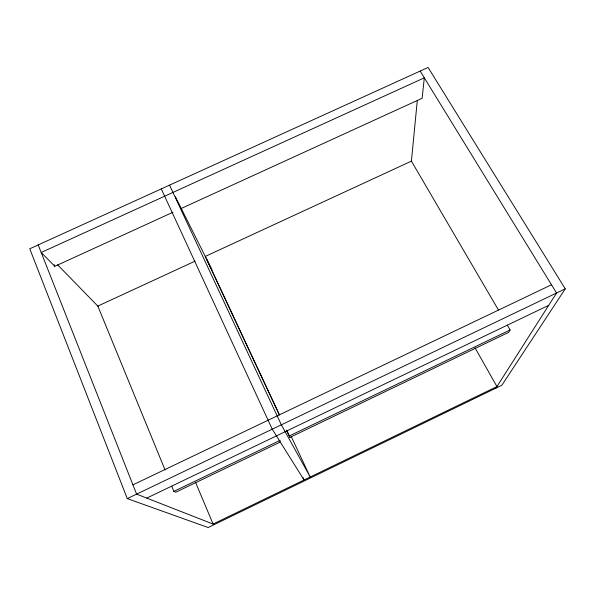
<?xml version="1.0" encoding="UTF-8"?>
<svg xmlns="http://www.w3.org/2000/svg" width="595" height="595" viewBox="0 0 595 595"><rect width="100%" height="100%" fill="white"/><g stroke="black" fill="none" stroke-linecap="round" stroke-linejoin="round"><path stroke-width="0.89" d="M411.376 161.468L417.288 100.592M507.29 325.138L510.101 329.942L508.829 332.263L289.973 437.37L286.478 430.118M495.955 388.111L556.556 293.015L420.152 71.08M565.25 288.85L501.853 385.255L208.146 527.534L127.278 498.603L29.75 248.77L428.088 67.466L565.25 288.85L127.278 498.603M280.26 442.04L175.696 492.258L173.859 491.381L171.747 486.234M146.742 498.104L548.731 305.302M173.859 491.381L280.275 440.285M289.23 435.986L510.101 329.942M132.93 484.851L551.491 284.767M195.138 261.108L97.825 306.09L165.06 469.931M180.642 208.748L422.13 98.272L424.309 77.833L41.189 252.488L54.837 266.3L173.041 212.222M214.326 524.537L136.597 494.14L38.199 244.924M57.596 264.82L98.324 306.603M498.402 309.943L411.405 161.133L205.275 256.423L279.419 415.012M475.041 347.844L496.937 386.579L213.092 524.054L195.45 482.121M175.369 196.744L211.924 269.691M291.29 436.618L310.203 477.019L281.346 424.815L169.553 185.142M206.688 259.249L279.367 414.685M286.835 430.654L289.973 437.37M302.9 477.473L304.075 479.987L272.235 429.181L161.275 188.905M54.19 264.678L54.837 266.3"/></g></svg>
